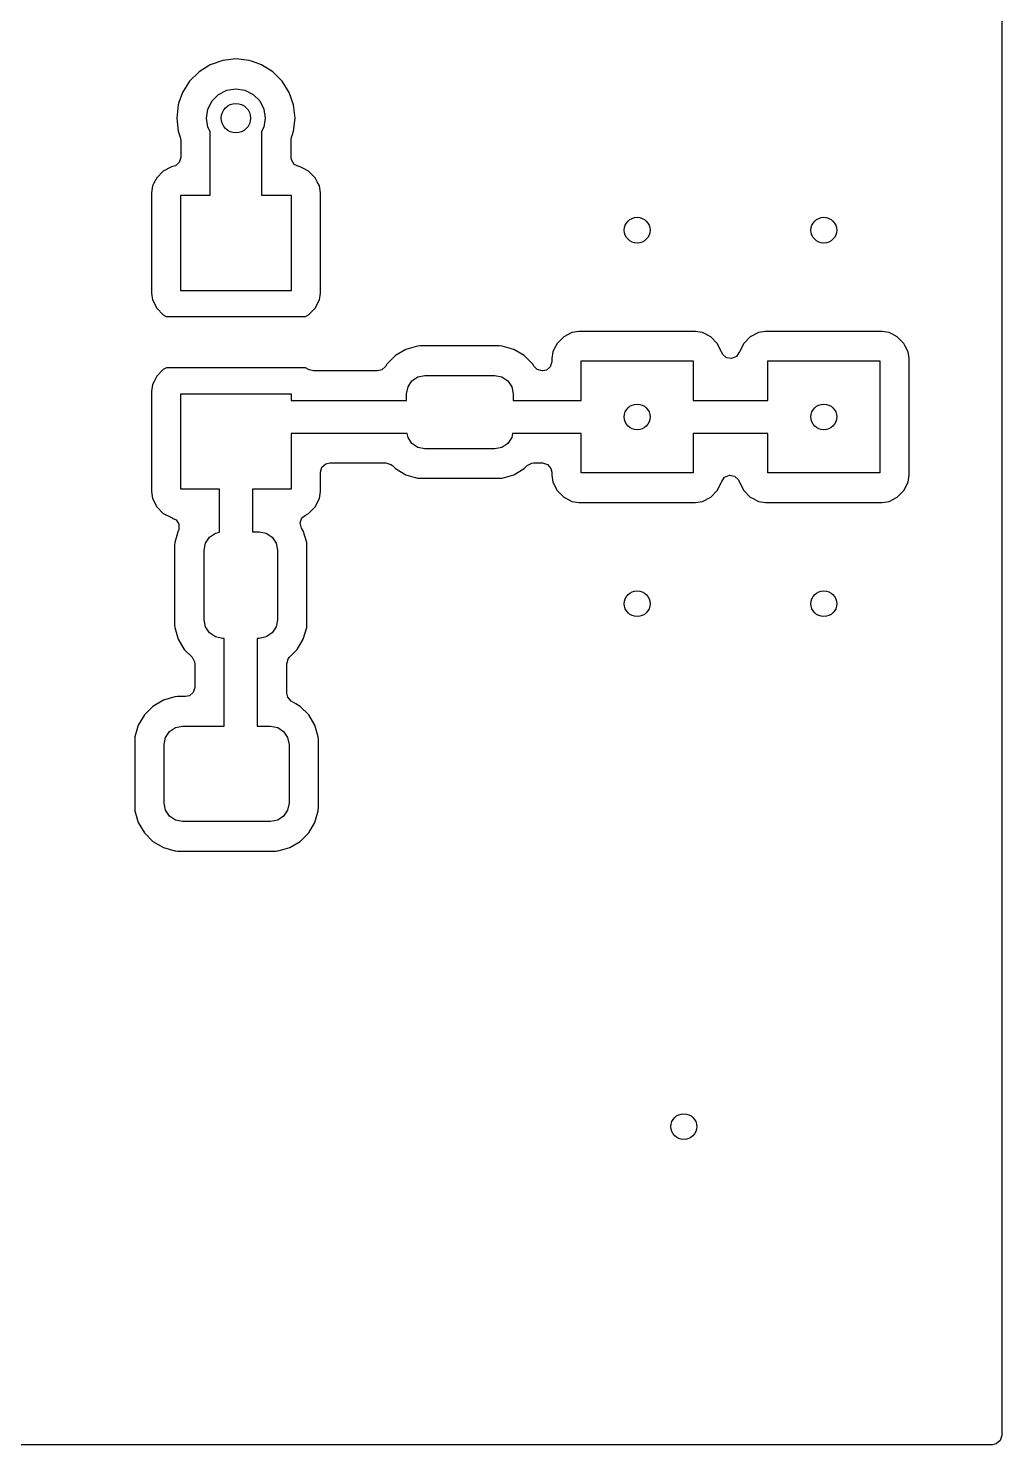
# Model space of a CAD drawing. Extents: x 0.23 to 2.57, y 0.23 to 1.77.
# Drawn here: x 2.049 to 2.57, y 0.23 to 0.988 of the extents above; entities that cross this region are included whole.
import ezdxf

# ---------------------------------------------------------------- set-up
doc = ezdxf.new("R2010")
doc.units = 0
doc.header["$MEASUREMENT"] = 0
doc.layers.add('BLACK', color=7, linetype='CONTINUOUS')

msp = doc.modelspace()

# ---------------------------------------------------------------- linework, layer by layer
at = {"layer": 'BLACK', "linetype": 'CONTINUOUS'}
for p, q in [((2.5703, 1.76533), (2.5703, 0.234665)), ((2.15294, 0.97092), (2.14624, 0.968574)), ((2.16, 0.971715), (2.15294, 0.97092)), ((2.15294, 0.97092), (2.15294, 0.97092)), ((2.15294, 0.97092), (2.15294, 0.97092)), ((2.16706, 0.97092), (2.16, 0.971715)), ((2.16887, 0.970284), (2.16706, 0.97092)), ((2.14023, 0.964796), (2.1352, 0.959774)), ((2.14624, 0.968574), (2.14023, 0.964796)), ((2.14023, 0.964796), (2.14023, 0.964796)), ((2.14624, 0.968574), (2.14624, 0.968574)), ((2.17376, 0.968574), (2.16887, 0.970284)), ((2.17977, 0.964796), (2.17376, 0.968574)), ((2.17376, 0.968574), (2.17376, 0.968574)), ((2.1848, 0.959774), (2.17977, 0.964796)), ((2.17977, 0.964796), (2.17977, 0.964796)), ((2.1352, 0.959774), (2.13143, 0.953761)), ((2.1352, 0.959774), (2.1352, 0.959774)), ((2.15513, 0.954977), (2.16, 0.955748)), ((2.16, 0.955748), (2.16487, 0.954977)), ((2.18857, 0.953761), (2.1848, 0.959774)), ((2.1848, 0.959774), (2.1848, 0.959774)), ((2.12951, 0.948287), (2.12908, 0.947057)), ((2.13143, 0.953761), (2.12951, 0.948287)), ((2.13143, 0.953761), (2.13143, 0.953761)), ((2.14502, 0.944866), (2.14726, 0.949256)), ((2.14726, 0.949256), (2.15074, 0.95274)), ((2.15074, 0.95274), (2.15513, 0.954977)), ((2.16487, 0.954977), (2.16926, 0.95274)), ((2.16926, 0.95274), (2.17274, 0.949256)), ((2.17274, 0.949256), (2.17498, 0.944866)), ((2.19092, 0.947057), (2.18857, 0.953761)), ((2.18857, 0.953761), (2.18857, 0.953761)), ((2.18857, 0.953761), (2.18857, 0.953761)), ((2.12908, 0.947057), (2.12828, 0.94)), ((2.14425, 0.94), (2.14502, 0.944866)), ((2.17498, 0.944866), (2.17575, 0.94)), ((2.19172, 0.94), (2.19092, 0.947057)), ((2.12828, 0.94), (2.12908, 0.932943)), ((2.12908, 0.932943), (2.1296, 0.931462)), ((2.14502, 0.935134), (2.14425, 0.94)), ((2.14622, 0.932783), (2.14502, 0.935134)), ((2.17498, 0.935134), (2.17378, 0.932783)), ((2.17575, 0.94), (2.17498, 0.935134)), ((2.19034, 0.93128), (2.19092, 0.932943)), ((2.19092, 0.932943), (2.19172, 0.94)), ((2.1296, 0.931462), (2.13017, 0.929815)), ((2.13017, 0.929815), (2.13045, 0.928177)), ((2.13045, 0.928177), (2.13045, 0.918938)), ((2.14622, 0.89874), (2.14622, 0.932783)), ((2.17378, 0.932783), (2.17378, 0.89874)), ((2.18955, 0.928177), (2.18983, 0.929815)), ((2.18955, 0.918938), (2.18955, 0.928177)), ((2.18983, 0.929815), (2.19034, 0.93128)), ((2.13045, 0.918938), (2.12967, 0.916256)), ((2.18973, 0.917609), (2.18955, 0.918938)), ((2.12109, 0.911656), (2.11756, 0.908124)), ((2.12554, 0.913923), (2.12109, 0.911656)), ((2.12627, 0.914039), (2.12554, 0.913923)), ((2.12554, 0.913923), (2.12554, 0.913923)), ((2.12755, 0.914426), (2.12627, 0.914039)), ((2.12967, 0.916256), (2.12755, 0.914426)), ((2.19121, 0.915236), (2.18973, 0.917609)), ((2.19373, 0.914039), (2.19121, 0.915236)), ((2.19446, 0.913923), (2.19373, 0.914039)), ((2.19593, 0.913177), (2.19446, 0.913923)), ((2.19891, 0.911656), (2.19593, 0.913177)), ((2.20244, 0.908124), (2.19891, 0.911656)), ((2.11529, 0.903673), (2.1147, 0.899981)), ((2.11606, 0.905183), (2.11529, 0.903673)), ((2.11756, 0.908124), (2.11606, 0.905183)), ((2.20358, 0.905899), (2.20244, 0.908124)), ((2.20471, 0.903673), (2.20358, 0.905899)), ((2.2053, 0.899981), (2.20471, 0.903673)), ((2.1147, 0.899981), (2.1147, 0.899981)), ((2.1147, 0.899981), (2.1147, 0.846318)), ((2.13047, 0.847559), (2.13047, 0.89874)), ((2.13047, 0.89874), (2.14622, 0.89874)), ((2.17378, 0.89874), (2.18953, 0.89874)), ((2.18953, 0.89874), (2.18953, 0.847559)), ((2.2053, 0.846318), (2.2053, 0.899981)), ((2.1147, 0.846318), (2.11529, 0.842626)), ((2.11529, 0.842626), (2.11756, 0.838176)), ((2.18953, 0.847559), (2.13047, 0.847559)), ((2.20244, 0.838176), (2.20471, 0.842626)), ((2.20471, 0.842626), (2.2053, 0.846318)), ((2.11756, 0.838176), (2.12109, 0.834644)), ((2.12109, 0.834644), (2.12261, 0.833869)), ((2.19722, 0.83378), (2.19891, 0.834644)), ((2.19891, 0.834644), (2.20244, 0.838176)), ((2.12261, 0.833869), (2.12278, 0.83378)), ((2.12278, 0.83378), (2.19722, 0.83378)), ((2.33208, 0.819384), (2.33022, 0.81572)), ((2.33562, 0.822915), (2.33208, 0.819384)), ((2.34007, 0.825183), (2.33562, 0.822915)), ((2.34376, 0.825768), (2.34007, 0.825183)), ((2.40624, 0.825768), (2.34376, 0.825768)), ((2.40993, 0.825183), (2.40624, 0.825768)), ((2.40624, 0.825768), (2.40624, 0.825768)), ((2.4114, 0.824437), (2.40993, 0.825183)), ((2.41438, 0.822915), (2.4114, 0.824437)), ((2.41792, 0.819384), (2.41438, 0.822915)), ((2.42018, 0.814933), (2.41792, 0.819384)), ((2.43208, 0.819384), (2.42982, 0.814933)), ((2.43562, 0.822915), (2.43208, 0.819384)), ((2.44007, 0.825183), (2.43562, 0.822915)), ((2.44376, 0.825768), (2.44007, 0.825183)), ((2.50624, 0.825768), (2.44376, 0.825768)), ((2.50993, 0.825183), (2.50624, 0.825768)), ((2.50624, 0.825768), (2.50624, 0.825768)), ((2.5114, 0.824437), (2.50993, 0.825183)), ((2.51438, 0.822915), (2.5114, 0.824437)), ((2.51792, 0.819384), (2.51438, 0.822915)), ((2.51865, 0.817937), (2.51792, 0.819384)), ((2.24548, 0.812838), (2.2409, 0.808263)), ((2.25105, 0.816132), (2.24548, 0.812838)), ((2.24548, 0.812838), (2.24548, 0.812838)), ((2.25726, 0.817937), (2.25105, 0.816132)), ((2.25871, 0.818051), (2.25726, 0.817937)), ((2.25726, 0.817937), (2.25726, 0.817937)), ((2.30129, 0.818051), (2.25871, 0.818051)), ((2.25871, 0.818051), (2.25871, 0.818051)), ((2.30274, 0.817937), (2.30129, 0.818051)), ((2.30129, 0.818051), (2.30129, 0.818051)), ((2.30895, 0.816132), (2.30274, 0.817937)), ((2.31452, 0.812838), (2.30895, 0.816132)), ((2.3191, 0.808263), (2.31452, 0.812838)), ((2.31452, 0.812838), (2.31452, 0.812838)), ((2.32982, 0.814933), (2.32923, 0.811241)), ((2.33022, 0.81572), (2.32982, 0.814933)), ((2.42028, 0.814628), (2.42018, 0.814933)), ((2.42075, 0.813599), (2.42028, 0.814628)), ((2.42281, 0.811709), (2.42075, 0.813599)), ((2.42557, 0.811232), (2.42281, 0.811709)), ((2.42814, 0.81232), (2.42557, 0.811232)), ((2.42972, 0.814628), (2.42814, 0.81232)), ((2.42982, 0.814933), (2.42972, 0.814628)), ((2.52018, 0.814933), (2.51865, 0.817937)), ((2.52077, 0.811241), (2.52018, 0.814933)), ((2.12109, 0.805356), (2.11756, 0.801825)), ((2.12278, 0.80622), (2.12109, 0.805356)), ((2.19722, 0.80622), (2.12278, 0.80622)), ((2.19926, 0.805179), (2.19722, 0.80622)), ((2.19931, 0.805278), (2.19926, 0.805179)), ((2.20153, 0.804626), (2.19931, 0.805278)), ((2.23592, 0.804626), (2.20153, 0.804626)), ((2.23815, 0.805154), (2.23592, 0.804626)), ((2.24019, 0.807061), (2.23815, 0.805154)), ((2.2409, 0.808262), (2.24019, 0.807061)), ((2.2409, 0.808263), (2.2409, 0.808262)), ((2.2409, 0.808262), (2.2409, 0.808262)), ((2.3191, 0.808262), (2.3191, 0.808263)), ((2.3191, 0.808263), (2.3191, 0.808263)), ((2.31981, 0.807061), (2.3191, 0.808262)), ((2.3214, 0.805413), (2.31981, 0.807061)), ((2.32408, 0.804626), (2.3214, 0.805413)), ((2.32427, 0.804626), (2.32408, 0.804626)), ((2.32633, 0.805074), (2.32427, 0.804626)), ((2.32844, 0.806905), (2.32633, 0.805074)), ((2.32923, 0.809587), (2.32844, 0.806905)), ((2.32923, 0.811241), (2.32923, 0.811241)), ((2.32923, 0.811241), (2.32923, 0.809587)), ((2.345, 0.788858), (2.345, 0.81)), ((2.345, 0.81), (2.405, 0.81)), ((2.405, 0.81), (2.405, 0.788858)), ((2.445, 0.788858), (2.445, 0.81)), ((2.445, 0.81), (2.505, 0.81)), ((2.505, 0.81), (2.505, 0.75)), ((2.52077, 0.748759), (2.52077, 0.811241)), ((2.11529, 0.797374), (2.1147, 0.793682)), ((2.11614, 0.799047), (2.11529, 0.797374)), ((2.11756, 0.801825), (2.11614, 0.799047)), ((2.25221, 0.796208), (2.25434, 0.799401)), ((2.25434, 0.799401), (2.25753, 0.801534)), ((2.25753, 0.801534), (2.2613, 0.802283)), ((2.2613, 0.802283), (2.2987, 0.802283)), ((2.2987, 0.802283), (2.30247, 0.801534)), ((2.30247, 0.801534), (2.30566, 0.799401)), ((2.30566, 0.799401), (2.30779, 0.796208)), ((2.1147, 0.793682), (2.1147, 0.793682)), ((2.1147, 0.793682), (2.1147, 0.740019)), ((2.13047, 0.74126), (2.13047, 0.792441)), ((2.13047, 0.792441), (2.18953, 0.792441)), ((2.18953, 0.792441), (2.18953, 0.788858)), ((2.18953, 0.788858), (2.25146, 0.788858)), ((2.25146, 0.792441), (2.25221, 0.796208)), ((2.25146, 0.788858), (2.25146, 0.792441)), ((2.30779, 0.796208), (2.30854, 0.792441)), ((2.30854, 0.792441), (2.30854, 0.788858)), ((2.30854, 0.788858), (2.345, 0.788858)), ((2.405, 0.788858), (2.445, 0.788858)), ((2.25178, 0.771142), (2.18953, 0.771142)), ((2.18953, 0.771142), (2.18953, 0.74126)), ((2.25221, 0.768989), (2.25178, 0.771142)), ((2.25434, 0.765796), (2.25221, 0.768989)), ((2.30779, 0.768989), (2.30566, 0.765796)), ((2.30822, 0.771142), (2.30779, 0.768989)), ((2.345, 0.771142), (2.30822, 0.771142)), ((2.345, 0.75), (2.345, 0.771142)), ((2.445, 0.771142), (2.405, 0.771142)), ((2.405, 0.771142), (2.405, 0.75)), ((2.445, 0.75), (2.445, 0.771142)), ((2.25753, 0.763663), (2.25434, 0.765796)), ((2.2613, 0.762913), (2.25753, 0.763663)), ((2.2987, 0.762913), (2.2613, 0.762913)), ((2.30247, 0.763663), (2.2987, 0.762913)), ((2.30566, 0.765796), (2.30247, 0.763663)), ((2.2053, 0.750413), (2.20608, 0.753095)), ((2.20608, 0.753095), (2.2082, 0.754926)), ((2.2082, 0.754926), (2.21026, 0.755374)), ((2.21026, 0.755374), (2.24041, 0.755374)), ((2.24041, 0.755374), (2.24309, 0.754587)), ((2.24309, 0.754587), (2.24392, 0.753921)), ((2.24392, 0.753921), (2.24548, 0.752359)), ((2.24548, 0.752359), (2.24548, 0.752359)), ((2.24548, 0.752359), (2.25105, 0.749065)), ((2.30895, 0.749065), (2.31452, 0.752359)), ((2.31452, 0.752359), (2.31608, 0.753921)), ((2.31608, 0.753921), (2.31854, 0.755261)), ((2.31854, 0.755261), (2.31959, 0.755374)), ((2.31959, 0.755374), (2.32427, 0.755374)), ((2.32427, 0.755374), (2.32695, 0.754587)), ((2.32695, 0.754587), (2.32878, 0.752474)), ((2.32878, 0.752474), (2.32923, 0.750413)), ((2.2053, 0.740019), (2.2053, 0.750413)), ((2.25105, 0.749065), (2.25105, 0.749065)), ((2.25105, 0.749065), (2.25105, 0.749065)), ((2.25105, 0.749065), (2.25726, 0.74726)), ((2.25726, 0.74726), (2.25755, 0.747237)), ((2.25755, 0.747237), (2.25871, 0.747146)), ((2.25871, 0.747146), (2.25871, 0.747146)), ((2.25871, 0.747146), (2.30129, 0.747146)), ((2.30129, 0.747146), (2.30226, 0.747222)), ((2.30226, 0.747222), (2.30274, 0.74726)), ((2.30274, 0.74726), (2.30895, 0.749065)), ((2.32923, 0.750413), (2.32923, 0.748759)), ((2.32923, 0.748759), (2.32982, 0.745067)), ((2.32982, 0.745067), (2.33208, 0.740616)), ((2.405, 0.75), (2.345, 0.75)), ((2.41792, 0.740616), (2.42018, 0.745067)), ((2.42018, 0.745067), (2.42028, 0.745372)), ((2.42018, 0.745067), (2.42018, 0.745067)), ((2.42028, 0.745372), (2.42186, 0.747679)), ((2.42186, 0.747679), (2.42443, 0.748768)), ((2.42443, 0.748768), (2.42719, 0.748291)), ((2.42719, 0.748291), (2.42925, 0.746401)), ((2.42925, 0.746401), (2.42972, 0.745372)), ((2.42972, 0.745372), (2.42982, 0.745067)), ((2.42982, 0.745067), (2.43208, 0.740616)), ((2.505, 0.75), (2.445, 0.75)), ((2.51792, 0.740616), (2.52018, 0.745067)), ((2.52018, 0.745067), (2.52077, 0.748759)), ((2.1147, 0.740019), (2.11529, 0.736327)), ((2.11529, 0.736327), (2.11756, 0.731876)), ((2.15114, 0.74126), (2.13047, 0.74126)), ((2.15114, 0.718222), (2.15114, 0.74126)), ((2.18953, 0.74126), (2.16886, 0.74126)), ((2.16886, 0.74126), (2.16886, 0.718543)), ((2.20244, 0.731876), (2.20471, 0.736327)), ((2.20471, 0.736327), (2.2053, 0.740019)), ((2.33208, 0.740616), (2.33562, 0.737085)), ((2.33562, 0.737085), (2.3371, 0.736327)), ((2.3371, 0.736327), (2.34007, 0.734817)), ((2.40993, 0.734817), (2.41438, 0.737085)), ((2.41438, 0.737085), (2.41792, 0.740616)), ((2.43208, 0.740616), (2.43562, 0.737085)), ((2.43562, 0.737085), (2.4371, 0.736327)), ((2.4371, 0.736327), (2.44007, 0.734817)), ((2.50993, 0.734817), (2.51438, 0.737085)), ((2.51438, 0.737085), (2.51792, 0.740616)), ((2.11756, 0.731876), (2.12109, 0.728344)), ((2.12109, 0.728344), (2.12554, 0.726077)), ((2.19721, 0.72748), (2.19891, 0.728344)), ((2.19891, 0.728344), (2.20244, 0.731876)), ((2.34007, 0.734817), (2.34376, 0.734232)), ((2.34376, 0.734232), (2.40624, 0.734232)), ((2.40624, 0.734232), (2.40993, 0.734817)), ((2.44007, 0.734817), (2.44376, 0.734232)), ((2.44376, 0.734232), (2.50624, 0.734232)), ((2.50624, 0.734232), (2.50993, 0.734817)), ((2.12554, 0.726077), (2.12591, 0.725956)), ((2.12591, 0.725956), (2.12588, 0.725872)), ((2.12588, 0.725872), (2.12793, 0.724901)), ((2.12793, 0.724901), (2.12941, 0.722528)), ((2.12941, 0.722528), (2.12937, 0.719733)), ((2.19451, 0.723244), (2.1954, 0.725895)), ((2.1952, 0.720535), (2.19451, 0.723244)), ((2.19613, 0.718953), (2.1952, 0.720535)), ((2.1954, 0.725895), (2.19721, 0.72748)), ((2.12907, 0.718953), (2.12726, 0.712739)), ((2.12918, 0.719228), (2.12907, 0.718953)), ((2.12937, 0.719733), (2.12918, 0.719228)), ((2.14366, 0.712467), (2.1458, 0.715661)), ((2.1458, 0.715661), (2.14899, 0.717794)), ((2.14899, 0.717794), (2.15114, 0.718222)), ((2.16886, 0.718543), (2.17244, 0.718543)), ((2.17244, 0.718543), (2.17621, 0.717794)), ((2.17621, 0.717794), (2.1794, 0.715661)), ((2.1794, 0.715661), (2.18153, 0.712467)), ((2.19794, 0.712739), (2.19613, 0.718953)), ((2.12726, 0.712739), (2.12715, 0.711287)), ((2.12715, 0.711287), (2.12715, 0.668713)), ((2.12726, 0.712739), (2.12726, 0.712739)), ((2.14291, 0.708701), (2.14366, 0.712467)), ((2.14291, 0.671299), (2.14291, 0.708701)), ((2.18153, 0.712467), (2.18228, 0.708701)), ((2.18228, 0.708701), (2.18228, 0.671299)), ((2.19805, 0.711287), (2.19794, 0.712739)), ((2.19805, 0.668713), (2.19805, 0.711287)), ((2.12715, 0.668713), (2.12726, 0.667261)), ((2.14366, 0.667533), (2.14291, 0.671299)), ((2.1458, 0.664339), (2.14366, 0.667533)), ((2.18153, 0.667533), (2.1794, 0.664339)), ((2.18228, 0.671299), (2.18153, 0.667533)), ((2.19794, 0.667261), (2.19805, 0.668713)), ((2.12726, 0.667261), (2.12726, 0.667261)), ((2.12726, 0.667261), (2.12907, 0.661047)), ((2.12907, 0.661047), (2.13236, 0.655478)), ((2.14899, 0.662206), (2.1458, 0.664339)), ((2.15276, 0.661457), (2.14899, 0.662206)), ((2.15374, 0.661457), (2.15276, 0.661457)), ((2.15374, 0.614488), (2.15374, 0.661457)), ((2.17244, 0.661457), (2.17146, 0.661457)), ((2.17146, 0.661457), (2.17146, 0.614488)), ((2.17621, 0.662206), (2.17244, 0.661457)), ((2.1794, 0.664339), (2.17621, 0.662206)), ((2.19284, 0.655478), (2.19613, 0.661047)), ((2.19613, 0.661047), (2.19794, 0.667261)), ((2.13236, 0.655478), (2.13236, 0.655478)), ((2.13236, 0.655478), (2.13652, 0.651317)), ((2.18868, 0.651317), (2.19284, 0.655478)), ((2.19284, 0.655478), (2.19284, 0.655478)), ((2.13652, 0.651317), (2.13786, 0.648864)), ((2.13786, 0.648864), (2.13797, 0.64781)), ((2.13797, 0.64781), (2.13797, 0.635217)), ((2.18722, 0.64781), (2.18801, 0.650491)), ((2.18722, 0.632141), (2.18722, 0.64781)), ((2.18801, 0.650491), (2.18868, 0.651317)), ((2.12734, 0.630142), (2.12113, 0.628336)), ((2.12879, 0.630256), (2.12734, 0.630142)), ((2.12734, 0.630142), (2.12734, 0.630142)), ((2.13301, 0.630256), (2.12879, 0.630256)), ((2.13507, 0.630704), (2.13301, 0.630256)), ((2.13718, 0.632535), (2.13507, 0.630704)), ((2.13797, 0.635217), (2.13718, 0.632535)), ((2.18775, 0.629915), (2.18722, 0.632141)), ((2.18966, 0.627872), (2.18775, 0.629915)), ((2.11556, 0.625042), (2.11098, 0.620467)), ((2.12113, 0.628336), (2.11556, 0.625043)), ((2.11556, 0.625043), (2.11556, 0.625042)), ((2.19215, 0.626398), (2.18966, 0.627872)), ((2.19444, 0.625043), (2.19215, 0.626398)), ((2.19444, 0.625042), (2.19444, 0.625043)), ((2.19444, 0.625043), (2.19444, 0.625043)), ((2.19902, 0.620467), (2.19444, 0.625042)), ((2.10769, 0.614898), (2.10588, 0.608684)), ((2.11098, 0.620467), (2.10769, 0.614898)), ((2.11098, 0.620467), (2.11098, 0.620467)), ((2.12761, 0.613739), (2.13138, 0.614488)), ((2.13138, 0.614488), (2.15374, 0.614488)), ((2.17146, 0.614488), (2.17862, 0.614488)), ((2.17862, 0.614488), (2.18239, 0.613739)), ((2.20231, 0.614898), (2.19902, 0.620467)), ((2.19902, 0.620467), (2.19902, 0.620467)), ((2.2034, 0.611154), (2.20231, 0.614898)), ((2.10588, 0.608684), (2.10577, 0.607232)), ((2.10577, 0.607232), (2.10577, 0.570563)), ((2.10588, 0.608684), (2.10588, 0.608684)), ((2.12154, 0.604646), (2.12228, 0.608412)), ((2.12228, 0.608412), (2.12442, 0.611605)), ((2.12442, 0.611605), (2.12761, 0.613739)), ((2.18239, 0.613739), (2.18558, 0.611605)), ((2.18558, 0.611605), (2.18772, 0.608412)), ((2.18772, 0.608412), (2.18846, 0.604646)), ((2.20412, 0.608684), (2.2034, 0.611154)), ((2.20423, 0.607232), (2.20412, 0.608684)), ((2.20412, 0.608684), (2.20412, 0.608684)), ((2.20423, 0.570563), (2.20423, 0.607232)), ((2.12154, 0.57315), (2.12154, 0.604646)), ((2.18846, 0.604646), (2.18846, 0.57315)), ((2.10577, 0.570563), (2.10588, 0.569112)), ((2.10588, 0.569112), (2.10588, 0.569111)), ((2.10588, 0.569111), (2.10769, 0.562898)), ((2.12228, 0.569383), (2.12154, 0.57315)), ((2.12442, 0.56619), (2.12228, 0.569383)), ((2.18772, 0.569383), (2.18558, 0.56619)), ((2.18846, 0.57315), (2.18772, 0.569383)), ((2.20231, 0.562898), (2.20412, 0.569111)), ((2.20412, 0.569111), (2.20416, 0.569595)), ((2.20416, 0.569595), (2.20423, 0.570563)), ((2.10769, 0.562898), (2.11098, 0.557328)), ((2.12761, 0.564056), (2.12442, 0.56619)), ((2.13138, 0.563307), (2.12761, 0.564056)), ((2.17862, 0.563307), (2.13138, 0.563307)), ((2.18239, 0.564056), (2.17862, 0.563307)), ((2.18558, 0.56619), (2.18239, 0.564056)), ((2.19902, 0.557328), (2.20231, 0.562898)), ((2.11098, 0.557328), (2.11098, 0.557328)), ((2.11098, 0.557328), (2.11556, 0.552753)), ((2.19444, 0.552753), (2.19902, 0.557328)), ((2.11556, 0.552753), (2.11556, 0.552753)), ((2.11556, 0.552753), (2.12113, 0.549459)), ((2.12113, 0.549459), (2.12113, 0.549459)), ((2.12113, 0.549459), (2.12113, 0.549459)), ((2.12113, 0.549459), (2.12734, 0.547654)), ((2.12734, 0.547654), (2.12763, 0.547631)), ((2.12763, 0.547631), (2.12879, 0.547539)), ((2.12879, 0.547539), (2.12879, 0.547539)), ((2.12879, 0.547539), (2.18121, 0.547539)), ((2.18121, 0.547539), (2.18218, 0.547616)), ((2.18218, 0.547616), (2.18266, 0.547654)), ((2.18266, 0.547654), (2.18887, 0.549459)), ((2.18887, 0.549459), (2.19444, 0.552753)), ((2.56533, 0.229705), (1.17195, 0.229705)), ((2.5674, 0.230153), (2.56533, 0.229705)), ((2.56951, 0.231983), (2.5674, 0.230153)), ((2.5703, 0.234665), (2.56951, 0.231983))]:
    msp.add_line(p, q, dxfattribs=at)
at = {"layer": 'BLACK'}
for centre, radius in [((2.16, 0.94), 0.007874), ((2.375, 0.88), 0.00689), ((2.475, 0.88), 0.00689), ((2.375, 0.78), 0.00689), ((2.475, 0.78), 0.00689), ((2.375, 0.68), 0.00689), ((2.475, 0.68), 0.00689), ((2.4, 0.4), 0.00689)]:
    msp.add_circle(centre, radius, dxfattribs=at)

doc.saveas('drawing.dxf')
